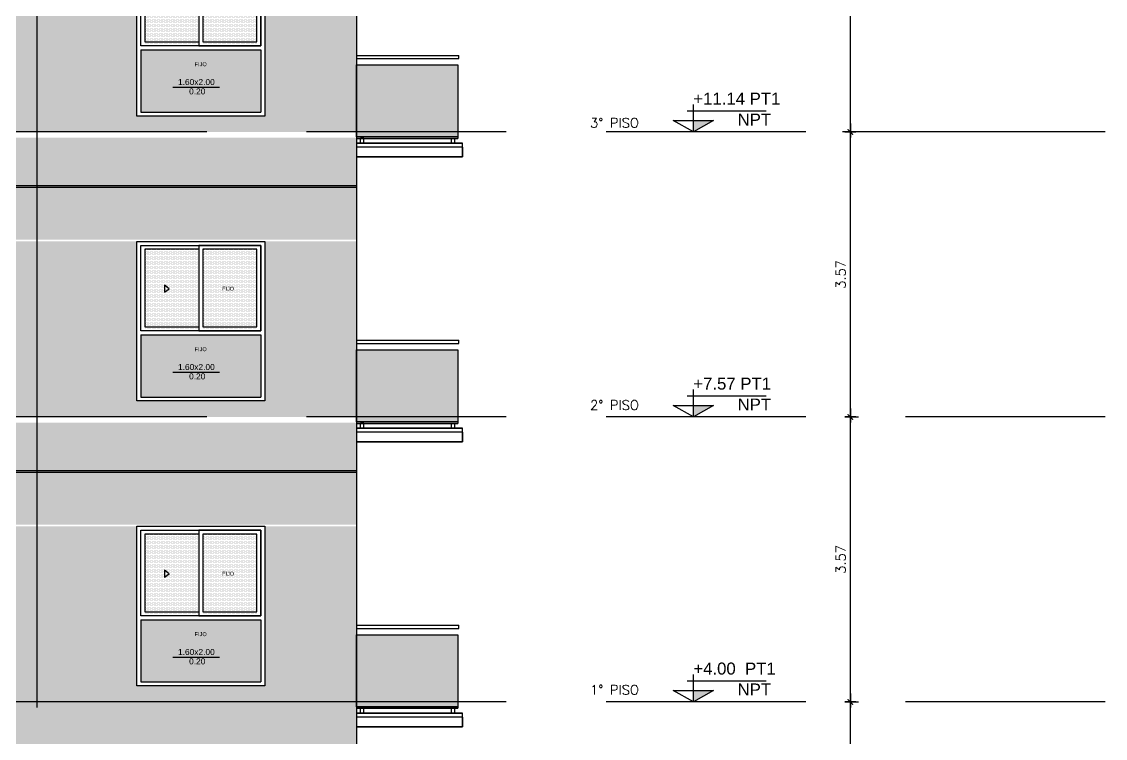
# Model space of a CAD drawing. Header units: metres. Extents: x 126 to 596, y -539 to -70.
# Drawn here: x 462.32 to 475.89, y -393.55 to -384.57 of the extents above; entities that cross this region are included whole.
import ezdxf
from ezdxf.enums import TextEntityAlignment as Align

# ---------------------------------------------------------------- set-up
doc = ezdxf.new("R2010")
doc.units = ezdxf.units.M
doc.header["$LTSCALE"] = 10
doc.linetypes.add('DASHED2', pattern=[0.375, 0.25, -0.125])
doc.linetypes.add('HIDDEN', pattern=[0.375, 0.25, -0.125])
for name, color, linetype in [('0.1', 1, 'Continuous'), ('A-Aberturas', 2, 'Continuous'), ('A-NIVELES', 1, 'Continuous'), ('Aberturas en Fachadas', 2, 'Continuous'), ('Dr Ejes en bloque', 4, 'Continuous'), ('Expresión Vidrio', 252, 'Continuous'), ('Fachada', 3, 'Continuous'), ('Fachada 02', 2, 'Continuous'), ('PISO', 251, 'Continuous'), ('TCOTA', 1, 'Continuous'), ('Texto', 3, 'Continuous'), ('Texto Detalles Aberturas', 3, 'Continuous')]:
    doc.layers.add(name, color=color, linetype=linetype)
doc.layers.add('M1-Muro Común 20', color=12, linetype='Continuous', transparency=0.5)
doc.styles.add('Arial', font='arial.ttf')
doc.styles.add('COTAS', font='ROMANS.shx', dxfattribs={"width": 0.7})
doc.styles.add('ROMANS', font='arial.ttf', dxfattribs={"width": 1.02, "height": 1.2})
doc.styles.add('T12', font='romans.shx', dxfattribs={"height": 0.12})
doc.dimstyles.new('DIM50', dxfattribs={"dimtxt": 0.12, "dimasz": 0.07, "dimexe": 0.1, "dimexo": 0.05, "dimgap": 0.06, "dimtad": 1, "dimzin": 4, "dimdsep": 46, "dimtxsty": 'T12', "dimblk1": 'COTA1', "dimblk2": 'COTA1', "dimsah": 1, "dimcen": 0.07, "dimclrt": 3, "dimadec": 0, "dimazin": 0, "dimtfac": 1, "dimtmove": 2, "dimatfit": 0, "dimldrblk": 'COTA1', "dimfxl": 1, "dimtolj": 1, "dimtzin": 4, "dimarcsym": 0})

# ---------------------------------------------------------------- blocks, each defined once
blk = doc.blocks.new('aberturas 2')
at = {"layer": 'Expresión Vidrio'}
h = blk.add_hatch(dxfattribs=at)
h.set_pattern_fill('DOTS', color=252, scale=0.01)
h.set_pattern_definition([(0, (-1009.145685, 397.000675), (0.0079375, 0.015875), [0, -0.015875])])
h.paths.add_polyline_path([(315.617, -169.076), (315.617, -168.076), (316.292, -168.076), (316.292, -169.076)])
h = blk.add_hatch(dxfattribs=at)
h.set_pattern_fill('DOTS', color=252, scale=0.01)
h.set_pattern_definition([(0, (-1009.595685, 397.000675), (0.0079375, 0.015875), [0, -0.015875])])
h.paths.add_polyline_path([(316.342, -169.076), (316.342, -168.076), (317.017, -168.076), (317.017, -169.076)])
h = blk.add_hatch(dxfattribs=at)
h.set_pattern_fill('DOTS', color=252, scale=0.01)
h.set_pattern_definition([(0, (0, -0.05), (0.0079375, 0.015875), [0, -0.015875])])
h.paths.add_polyline_path([(317.067, -169.926), (317.067, -169.146), (315.567, -169.146), (315.567, -169.926)])
at = {"layer": 'A-Aberturas'}
for p, q in [((315.567, -169.146), (315.567, -169.926)), ((315.567, -169.146), (317.067, -169.146)), ((317.067, -169.146), (317.067, -169.926)), ((315.567, -169.926), (317.067, -169.926))]:
    blk.add_line(p, q, dxfattribs=at)
for points in [[(317.117, -169.976), (315.517, -169.976), (315.517, -167.976), (317.117, -167.976)], [(315.567, -169.096), (315.567, -168.026), (317.067, -168.026), (317.067, -169.096)], [(317.067, -168.026), (316.292, -168.026), (316.292, -169.096), (317.067, -169.096)]]:
    blk.add_lwpolyline(points, close=True, dxfattribs=at)
at = {"layer": 'A-Aberturas', "color": 1}
blk.add_lwpolyline([(316.292, -168.076), (315.617, -168.076), (315.617, -169.046), (316.292, -169.046)], dxfattribs=at)
blk.add_lwpolyline([(317.017, -168.076), (316.342, -168.076), (316.342, -169.046), (317.017, -169.046)], close=True, dxfattribs=at)
at = {"layer": 'Texto Detalles Aberturas', "color": 3}
blk.add_line((316.549, -169.618), (315.968, -169.618), dxfattribs=at)
at = {"layer": 'Texto Detalles Aberturas'}
blk.add_lwpolyline([(315.862, -168.527), (315.862, -168.613), (315.922, -168.57)], close=True, dxfattribs=at)
at = {"layer": 'Texto Detalles Aberturas', "color": 3, "style": 'ROMANS'}
for p in [(316.659, -168.57), (316.315, -169.327)]:
    blk.add_text('FIJO', height=0.05, dxfattribs=at).set_placement(p, align=Align.MIDDLE_CENTER)
for s, p in [('1.60x2.00', (316.031, -169.588)), ('0.20', (316.17, -169.705))]:
    blk.add_text(s, height=0.075, dxfattribs=at).set_placement(p)
blk = doc.blocks.new('Fachada lateral izq')
at = {"layer": '0.1', "transparency": 33554636}
h = blk.add_hatch(color=253, dxfattribs=at)
h.dxf.hatch_style = 1
h.paths.add_polyline_path([(328.537, -106.511), (328.537, -107.581), (327.037, -107.581), (327.037, -106.511)], flags=0)
h.paths.add_polyline_path([(327.762, -106.561), (327.762, -106.511), (328.537, -106.511), (328.537, -107.581), (327.762, -107.581), (327.762, -107.531), (327.087, -107.531), (327.087, -106.561)], flags=0)
h.paths.add_polyline_path([(327.812, -106.561), (328.487, -106.561), (328.487, -107.531), (327.812, -107.531)], flags=0)
h.paths.add_polyline_path([(327.332, -107.011), (327.392, -107.054), (327.332, -107.097)], flags=0)
h.paths.add_polyline_path([(318.19, -106.511), (318.19, -107.581), (316.69, -107.581), (316.69, -106.511)], flags=0)
h.paths.add_polyline_path([(318.19, -106.511), (318.19, -107.581), (317.415, -107.581), (317.415, -107.531), (316.74, -107.531), (316.74, -106.561), (317.415, -106.561), (317.415, -106.511)], flags=0)
h.paths.add_polyline_path([(318.14, -106.561), (318.14, -107.531), (317.465, -107.531), (317.465, -106.561)], flags=0)
h.paths.add_polyline_path([(317.045, -107.054), (316.985, -107.097), (316.985, -107.011)], flags=0)
h.paths.add_polyline_path([(317.693, -107.093), (317.87, -107.093), (317.87, -107.016), (317.693, -107.016)], flags=0)
h.paths.add_polyline_path([(317.349, -107.85), (317.526, -107.85), (317.526, -107.773), (317.349, -107.773)], flags=0)
h.paths.add_polyline_path([(315.695, -106.441), (319.145, -106.441), (319.145, -105.161), (315.695, -105.161)])
h.paths.add_polyline_path([(325.735, -106.441), (329.737, -106.441), (329.737, -105.161), (325.735, -105.161)])
at = {"layer": 'M1-Muro Común 20', "transparency": 33554687}
h = blk.add_hatch(color=8, dxfattribs=at)
h.dxf.hatch_style = 1
h.paths.add_polyline_path([(323.321, -106.461), (321.726, -106.461), (321.726, -107.636), (322.479, -107.636), (322.479, -107.676), (322.398, -107.676), (322.398, -107.757), (322.469, -107.757), (322.469, -108.661), (325.735, -108.661), (325.735, -106.461), (324.921, -106.461), (324.921, -108.461), (323.321, -108.461)])
h.paths.add_polyline_path([(320.126, -106.461), (319.145, -106.461), (319.145, -108.661), (319.184, -108.661), (319.184, -107.756), (319.264, -107.756), (319.264, -107.676), (319.184, -107.676), (319.184, -107.636), (320.126, -107.636)])
h.paths.add_polyline_path([(325.735, -105.781), (319.145, -105.781), (319.145, -106.441), (325.735, -106.441)])
h.paths.add_polyline_path([(325.735, -105.161), (319.145, -105.161), (319.145, -105.761), (325.735, -105.761)])
at = {"layer": 'M1-Muro Común 20', "transparency": 33554534}
h = blk.add_hatch(color=254, dxfattribs=at)
h.dxf.hatch_style = 1
h.paths.add_polyline_path([(319.145, -106.461), (318.24, -106.461), (318.24, -108.461), (316.64, -108.461), (316.64, -106.461), (315.695, -106.461), (315.695, -108.661), (319.145, -108.661)])
h.paths.add_polyline_path([(326.987, -106.461), (325.735, -106.461), (325.735, -108.661), (329.737, -108.661), (329.737, -106.461), (328.587, -106.461), (328.587, -108.461), (326.987, -108.461)])
at = {"layer": 'M1-Muro Común 20', "transparency": 33554460}
h = blk.add_hatch(color=141, dxfattribs=at)
h.dxf.hatch_style = 1
h.paths.add_polyline_path([(331.007, -108.721), (329.737, -108.721), (329.737, -107.821), (331.007, -107.821)])
at = {"layer": 'A-Aberturas', "color": 253}
for points in [[(329.737, -107.741), (331.017, -107.741), (331.017, -107.701)], [(329.737, -107.701), (331.017, -107.701)], [(329.737, -108.721), (331.007, -108.721), (331.007, -108.741)], [(329.737, -108.741), (331.007, -108.741)], [(329.827, -108.801), (329.827, -108.741), (329.787, -108.741)], [(329.787, -108.801), (329.787, -108.741)], [(330.927, -108.801), (330.927, -108.741), (330.967, -108.741)], [(330.967, -108.801), (330.967, -108.741)]]:
    blk.add_lwpolyline(points, dxfattribs=at)
blk.add_lwpolyline([(331.007, -108.721), (329.737, -108.721), (329.737, -107.821), (331.007, -107.821)], close=True, dxfattribs=at)
at = {"layer": 'Fachada'}
blk.add_line((329.737, -105.161), (329.737, -108.731), dxfattribs=at)
blk.add_lwpolyline([(325.735, -105.161), (325.735, -108.731)], dxfattribs=at)
at = {"layer": 'Fachada 02', "color": 1}
for p, q in [((315.695, -105.761), (329.737, -105.761)), ((315.695, -105.781), (329.737, -105.781))]:
    blk.add_line(p, q, dxfattribs=at)
at = {"layer": 'Fachada 02', "color": 253}
for p, q in [((329.737, -108.801), (331.062, -108.801)), ((331.062, -108.801), (329.737, -108.801)), ((331.062, -108.851), (331.062, -108.801)), ((331.062, -108.851), (331.062, -108.971)), ((329.737, -108.971), (331.062, -108.971)), ((331.062, -108.971), (329.737, -108.971))]:
    blk.add_line(p, q, dxfattribs=at)
at = {"layer": 'Fachada 02', "color": 253, "linetype": 'DASHED2'}
blk.add_lwpolyline([(331.062, -108.971), (331.062, -108.851), (329.737, -108.851)], dxfattribs=at)
at = {"layer": 'Aberturas en Fachadas'}
blk.add_blockref('aberturas 2', (11.47, 61.515), dxfattribs=at)
blk = doc.blocks.new('COTA1')
for p, q in [((-1.5, 0), (1, 0)), ((0, 1), (0, -1))]:
    blk.add_line(p, q)
at = {"const_width": 0.2}
blk.add_lwpolyline([(-0.5, -0.5), (0.5, 0.5)], dxfattribs=at)
blk = doc.blocks.new('*D64')
at = {"layer": 'Defpoints', "color": 0, "transparency": 16777216}
for p in [(568.96, -294.214), (568.96, -294.214), (568.96, -297.714)]:
    blk.add_point(p, dxfattribs=at)
at = {"layer": 'TCOTA', "color": 0, "lineweight": -2, "transparency": 16777216}
for p, q in [((568.96, -297.644), (568.96, -294.284)), ((569.01, -294.214), (569.06, -294.214)), ((569.01, -297.714), (569.06, -297.714))]:
    blk.add_line(p, q, dxfattribs=at)
at = {"layer": 'TCOTA', "color": 0, "lineweight": -2, "transparency": 16777216, "xscale": 0.07, "yscale": 0.07, "zscale": 0.07}
for p, rotation in [((568.96, -294.214), 90), ((568.96, -297.714), 270)]:
    blk.add_blockref('COTA1', p, dxfattribs=dict(at, rotation=rotation))
at = {"layer": 'TCOTA', "color": 3, "transparency": 16777216, "insert": (568.84, -295.964), "char_height": 0.12, "attachment_point": 5, "rotation": 90, "style": 'T12'}
blk.add_mtext('\\A1;3.50', dxfattribs=at)
blk = doc.blocks.new('*D65')
at = {"layer": 'Defpoints', "color": 0, "transparency": 16777216}
for p in [(568.96, -290.644), (568.96, -290.644), (568.96, -294.214)]:
    blk.add_point(p, dxfattribs=at)
at = {"layer": 'TCOTA', "color": 0, "lineweight": -2, "transparency": 16777216}
for p, q in [((568.96, -294.144), (568.96, -290.714)), ((569.01, -290.644), (569.06, -290.644)), ((569.01, -294.214), (569.06, -294.214))]:
    blk.add_line(p, q, dxfattribs=at)
at = {"layer": 'TCOTA', "color": 0, "lineweight": -2, "transparency": 16777216, "xscale": 0.07, "yscale": 0.07, "zscale": 0.07}
for p, rotation in [((568.96, -290.644), 90), ((568.96, -294.214), 270)]:
    blk.add_blockref('COTA1', p, dxfattribs=dict(at, rotation=rotation))
at = {"layer": 'TCOTA', "color": 3, "transparency": 16777216, "insert": (568.84, -292.429), "char_height": 0.12, "attachment_point": 5, "rotation": 90, "style": 'T12'}
blk.add_mtext('\\A1;3.57', dxfattribs=at)
blk = doc.blocks.new('*D66')
at = {"layer": 'Defpoints', "color": 0, "transparency": 16777216}
for p in [(568.96, -287.074), (570.313, -287.074), (568.96, -290.644)]:
    blk.add_point(p, dxfattribs=at)
at = {"layer": 'TCOTA', "color": 0, "lineweight": -2, "transparency": 16777216}
for p, q in [((570.263, -287.074), (568.86, -287.074)), ((568.96, -290.574), (568.96, -287.144)), ((569.01, -290.644), (569.06, -290.644))]:
    blk.add_line(p, q, dxfattribs=at)
at = {"layer": 'TCOTA', "color": 0, "lineweight": -2, "transparency": 16777216, "xscale": 0.07, "yscale": 0.07, "zscale": 0.07}
for p, rotation in [((568.96, -287.074), 90), ((568.96, -290.644), 270)]:
    blk.add_blockref('COTA1', p, dxfattribs=dict(at, rotation=rotation))
at = {"layer": 'TCOTA', "color": 3, "transparency": 16777216, "insert": (568.84, -288.859), "char_height": 0.12, "attachment_point": 5, "rotation": 90, "style": 'T12'}
blk.add_mtext('\\A1;3.57', dxfattribs=at)
blk = doc.blocks.new('*D68')
at = {"layer": 'Defpoints', "color": 0, "transparency": 16777216}
for p in [(568.96, -283.504), (570.313, -283.504), (570.313, -287.074)]:
    blk.add_point(p, dxfattribs=at)
at = {"layer": 'TCOTA', "color": 0, "lineweight": -2, "transparency": 16777216}
for p, q in [((570.263, -283.504), (568.86, -283.504)), ((568.96, -287.004), (568.96, -283.574)), ((570.263, -287.074), (568.86, -287.074))]:
    blk.add_line(p, q, dxfattribs=at)
at = {"layer": 'TCOTA', "color": 0, "lineweight": -2, "transparency": 16777216, "xscale": 0.07, "yscale": 0.07, "zscale": 0.07}
for p, rotation in [((568.96, -283.504), 90), ((568.96, -287.074), 270)]:
    blk.add_blockref('COTA1', p, dxfattribs=dict(at, rotation=rotation))
at = {"layer": 'TCOTA', "color": 3, "transparency": 16777216, "insert": (568.84, -285.289), "char_height": 0.12, "attachment_point": 5, "rotation": 90, "style": 'T12'}
blk.add_mtext('\\A1;3.57', dxfattribs=at)
blk = doc.blocks.new('NivelGen')
blk.add_hatch(color=256).paths.add_polyline_path([(0.251, 0.145), (0, 0.145), (0, 0)])
for p, q in [((0, 0), (0, 0.343)), ((-0.077, 0.266), (0.913, 0.266))]:
    blk.add_line(p, q)
at = {"const_width": 0.01}
blk.add_lwpolyline([(-0.251, 0.145), (0, 0), (0.251, 0.145)], dxfattribs=at)
blk.add_lwpolyline([(0, 0), (-0.251, 0.145), (0.251, 0.145), (0, 0)])
at = {"style": 'COTAS', "width": 0.7}
for tag, p in [('NIVEL', (0.973, 0.365)), ('NPT.INT', (0.973, 0.048))]:
    blk.add_attdef(tag, text='', height=0.2, dxfattribs=at).set_placement(p, align=Align.RIGHT)
blk = doc.blocks.new('niveles')
at = {"layer": 'PISO', "linetype": 'HIDDEN'}
for p, q in [((572.152, -287.074), (533.455, -287.074)), ((572.152, -290.644), (533.455, -290.644)), ((572.152, -294.214), (533.455, -294.214))]:
    blk.add_line(p, q, dxfattribs=at)
at = {"layer": 'A-NIVELES'}
ref = blk.add_blockref('NivelGen', (566.994, -287.074), dxfattribs=at)
ref.add_attrib('NIVEL', '+11.14 PT1', dxfattribs={"layer": '0', "height": 0.15, "style": 'Arial'}).set_placement((568.083, -286.731), align=Align.RIGHT)
ref.add_attrib('NPT.INT', 'NPT', dxfattribs={"layer": '0', "height": 0.15, "style": 'Arial'}).set_placement((567.967, -286.993), align=Align.RIGHT)
ref = blk.add_blockref('NivelGen', (566.994, -290.644), dxfattribs=at)
ref.add_attrib('NIVEL', '+7.57 PT1', dxfattribs={"layer": '0', "height": 0.15, "style": 'Arial'}).set_placement((567.966, -290.301), align=Align.RIGHT)
ref.add_attrib('NPT.INT', 'NPT', dxfattribs={"layer": '0', "height": 0.15, "style": 'Arial'}).set_placement((567.967, -290.563), align=Align.RIGHT)
ref = blk.add_blockref('NivelGen', (566.994, -294.214), dxfattribs=at)
ref.add_attrib('NIVEL', '+4.00  PT1', dxfattribs={"layer": '0', "height": 0.15, "style": 'Arial'}).set_placement((568.025, -293.871), align=Align.RIGHT)
ref.add_attrib('NPT.INT', 'NPT', dxfattribs={"layer": '0', "height": 0.15, "style": 'Arial'}).set_placement((567.967, -294.133), align=Align.RIGHT)
at = {"layer": 'Texto', "style": 'T12'}
for s, p in [('3° PISO', (565.701, -287.019)), ('2° PISO', (565.701, -290.555)), ('1° PISO', (565.701, -294.122))]:
    blk.add_text(s, height=0.12, dxfattribs=at).set_placement(p)
at = {"layer": 'TCOTA'}
for base, p1, p2, picture, middle in [((568.96, -283.504), (570.313, -287.074), (570.313, -283.504), '*D68', (568.84, -285.289)), ((568.96, -287.074), (568.96, -290.644), (570.313, -287.074), '*D66', (568.84, -288.859)), ((568.96, -290.644), (568.96, -294.214), (568.96, -290.644), '*D65', (568.84, -292.429)), ((568.96, -294.214), (568.96, -297.714), (568.96, -294.214), '*D64', (568.84, -295.964))]:
    dim = blk.add_linear_dim(base=base, p1=p1, p2=p2, angle=90, dimstyle='DIM50', override={"dimarcsym": 1}, dxfattribs=at)
    dim.commit()
    dim.dimension.update_dxf_attribs({"geometry": picture, "text_midpoint": middle})

msp = doc.modelspace()

# ---------------------------------------------------------------- hatches: boundary and pattern name
at = {"layer": 'M1-Muro Común 20', "transparency": 33554687}
h = msp.add_hatch(color=8, dxfattribs=at)
h.dxf.hatch_style = 1
h.paths.add_polyline_path([(466.511, -393.095), (459.253, -393.095), (459.253, -393.13), (455.958, -393.13), (455.958, -393.095), (452.469, -393.095), (452.469, -396.485), (452.667, -396.485), (452.667, -394.139), (452.667, -393.765), (455.867, -393.765), (455.867, -396.485), (456.117, -396.485), (456.117, -396.389), (456.117, -396.389), (456.117, -394.139), (456.117, -393.765), (462.169, -393.765), (462.169, -396.485), (462.467, -396.485), (462.467, -393.765), (465.911, -393.765), (465.911, -394.045), (466.285, -394.045), (466.285, -396.595), (466.511, -396.595)])
h.paths.add_polyline_path([(459.24, -393.334), (455.94, -393.334), (455.94, -393.164), (459.24, -393.165)], flags=16)
h.paths.add_polyline_path([(452.667, -396.485), (452.469, -396.485), (452.469, -397.095), (452.667, -397.095)])
h.paths.add_polyline_path([(456.117, -396.485), (455.867, -396.485), (455.867, -397.095), (456.117, -397.095)])
h.paths.add_polyline_path([(462.467, -396.485), (462.169, -396.485), (462.169, -397.095), (462.467, -397.095)])

# ---------------------------------------------------------------- linework, layer by layer
at = {"layer": 'A-Aberturas', "elevation": 0}
msp.add_lwpolyline([(466.469, -393.095), (452.469, -393.095)], dxfattribs=at)
at = {"layer": 'Fachada'}
msp.add_line((466.511, -393.095, 0), (466.511, -394.095, 0), dxfattribs=at)

# ---------------------------------------------------------------- block references
for p in [(136.774, -277.294, 0), (136.774, -280.864, 0), (136.774, -284.434, 0)]:
    msp.add_blockref('Fachada lateral izq', p)
at = {"layer": 'Dr Ejes en bloque'}
msp.add_blockref('niveles', (-96.266, -98.881, 0), dxfattribs=at)

doc.saveas('drawing.dxf')
